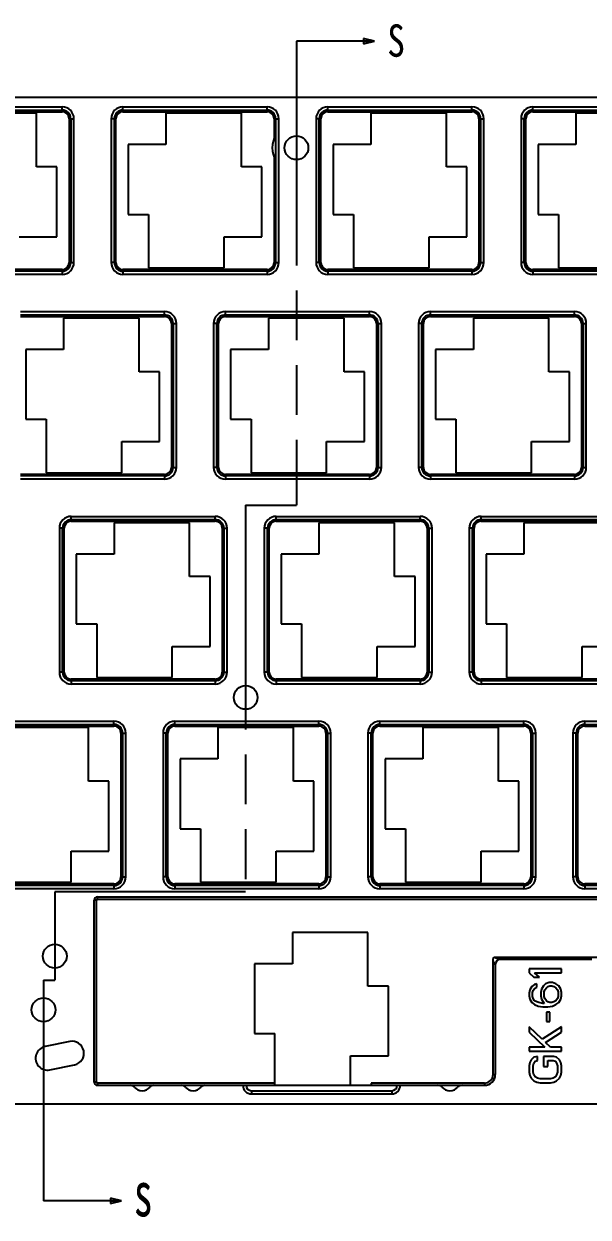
# Model space of a CAD drawing. Header units: millimetres. Extents: x 1385 to 1932, y 378 to 1802.
# Drawn here: x 1610.1 to 1662.4, y 1602.5 to 1713.2 of the extents above; entities that cross this region are included whole.
import ezdxf

# ---------------------------------------------------------------- set-up
doc = ezdxf.new("R2010")
doc.units = ezdxf.units.MM
doc.header["$LTSCALE"] = 46.255
doc.linetypes.add('PHANTOM', pattern=[0.8, 0.45, -0.05, 0.1, -0.05, 0.1, -0.05])
doc.layers.get('0').update_dxf_attribs({"linetype": 'CONTINUOUS'})
for name, color, linetype in [('61-RUBBE-XIAOYIN_DXF_HATCHING', 7, 'CONTINUOUS'), ('61-RUBBER-XIDXF_CONTINUOUS_LINE', 7, 'CONTINUOUS'), ('DEFAULT_3', 7, 'PHANTOM')]:
    doc.layers.add(name, color=color, linetype=linetype)
doc.styles.get("Standard").update_dxf_attribs({"font": 'txt', "width": 0.8})
doc.dimstyles.get("Standard").update_dxf_attribs({"dimtxt": 3, "dimasz": 1, "dimexe": 0.125, "dimexo": 0.0625, "dimtad": 0, "dimtih": 1, "dimtoh": 1, "dimdsep": 46, "dimtxsty": 'Standard', "dimblk": 'CLOSED', "dimblk1": 'CLOSED', "dimblk2": 'CLOSED', "dimcen": 0.09, "dimadec": 0, "dimazin": 0, "dimtp": 0.01, "dimtm": 0.01, "dimtfac": 1, "dimtofl": 0, "dimtmove": 0, "dimatfit": 3, "dimldrblk": 'CLOSED', "dimfxl": 1, "dimtolj": 1, "dimarcsym": 0})

# ---------------------------------------------------------------- blocks, each defined once
blk = doc.blocks.new('_CLOSED')
at = {"color": 0, "linetype": 'ByBlock'}
for p, q in [((0, 0), (-1, 0.25)), ((-1, 0.25), (-1, -0.25)), ((-1, -0.25), (0, 0)), ((-1, 0), (0, 0))]:
    blk.add_line(p, q, dxfattribs=at)

msp = doc.modelspace()

# ---------------------------------------------------------------- linework, layer by layer
at = {"layer": '61-RUBBE-XIAOYIN_DXF_HATCHING', "color": 4, "linetype": 'PHANTOM'}
for p, q in [((1635.4, 1711.62), (1635.4, 1668.56)), ((1611.95, 1624.49), (1611.95, 1604.01))]:
    msp.add_line(p, q, dxfattribs=at)
at = {"layer": '61-RUBBER-XIDXF_CONTINUOUS_LINE', "color": 7, "linetype": 'Continuous'}
for p, q in [((1823.16, 1706.4), (1542.84, 1706.4)), ((1600.32, 1705.52), (1613.67, 1705.52)), ((1600.32, 1705.22), (1613.67, 1705.22)), ((1600.32, 1705.07), (1613.67, 1705.07)), ((1613.67, 1705.07), (1613.67, 1705.52)), ((1619.32, 1705.07), (1619.32, 1705.52)), ((1619.32, 1705.52), (1632.67, 1705.52)), ((1619.32, 1705.22), (1632.67, 1705.22)), ((1619.32, 1705.07), (1632.67, 1705.07)), ((1632.67, 1705.07), (1632.67, 1705.52)), ((1638.32, 1705.07), (1638.32, 1705.52)), ((1638.32, 1705.52), (1651.67, 1705.52)), ((1638.32, 1705.22), (1651.67, 1705.22)), ((1638.32, 1705.07), (1651.67, 1705.07)), ((1651.67, 1705.07), (1651.67, 1705.52)), ((1657.32, 1705.07), (1657.32, 1705.52)), ((1657.32, 1705.52), (1670.67, 1705.52)), ((1657.32, 1705.22), (1670.67, 1705.22)), ((1657.32, 1705.07), (1670.67, 1705.07)), ((1611.31, 1704.92), (1604.3, 1704.92)), ((1611.31, 1699.94), (1611.31, 1704.92)), ((1614.32, 1704.42), (1614.32, 1691.07)), ((1614.32, 1704.42), (1614.77, 1704.42)), ((1614.47, 1704.42), (1614.47, 1691.07)), ((1614.77, 1691.07), (1614.77, 1704.42)), ((1618.22, 1704.42), (1618.22, 1691.07)), ((1618.67, 1704.42), (1618.22, 1704.42)), ((1618.52, 1691.07), (1618.52, 1704.42)), ((1618.67, 1691.07), (1618.67, 1704.42)), ((1623.3, 1704.92), (1623.3, 1702.02)), ((1630.31, 1704.92), (1623.3, 1704.92)), ((1630.31, 1699.94), (1630.31, 1704.92)), ((1633.32, 1704.42), (1633.32, 1702.58)), ((1633.32, 1704.42), (1633.77, 1704.42)), ((1633.47, 1704.42), (1633.47, 1691.07)), ((1633.77, 1691.07), (1633.77, 1704.42)), ((1637.22, 1704.42), (1637.22, 1691.07)), ((1637.67, 1704.42), (1637.22, 1704.42)), ((1637.52, 1691.07), (1637.52, 1704.42)), ((1637.67, 1691.07), (1637.67, 1704.42)), ((1642.3, 1704.92), (1642.3, 1702.02)), ((1649.31, 1704.92), (1642.3, 1704.92)), ((1649.31, 1699.94), (1649.31, 1704.92)), ((1652.32, 1704.42), (1652.32, 1691.07)), ((1652.32, 1704.42), (1652.77, 1704.42)), ((1652.47, 1704.42), (1652.47, 1691.07)), ((1652.77, 1691.07), (1652.77, 1704.42)), ((1656.22, 1704.42), (1656.22, 1691.07)), ((1656.67, 1704.42), (1656.22, 1704.42)), ((1656.52, 1691.07), (1656.52, 1704.42)), ((1656.67, 1691.07), (1656.67, 1704.42)), ((1661.3, 1704.92), (1661.3, 1702.02)), ((1668.31, 1704.92), (1661.3, 1704.92)), ((1619.8, 1702.02), (1619.8, 1695.54)), ((1623.3, 1702.02), (1619.8, 1702.02)), ((1637.63, 1701.8), (1637.61, 1701.27)), ((1638.8, 1702.02), (1638.8, 1695.54)), ((1642.3, 1702.02), (1638.8, 1702.02)), ((1657.8, 1702.02), (1657.8, 1695.54)), ((1661.3, 1702.02), (1657.8, 1702.02)), ((1633.32, 1700.86), (1633.32, 1691.07)), ((1613.2, 1699.94), (1611.31, 1699.94)), ((1613.2, 1693.46), (1613.2, 1699.94)), ((1632.2, 1699.94), (1630.31, 1699.94)), ((1632.2, 1693.46), (1632.2, 1699.94)), ((1651.2, 1699.94), (1649.31, 1699.94)), ((1651.2, 1693.46), (1651.2, 1699.94)), ((1619.8, 1695.54), (1621.69, 1695.54)), ((1621.69, 1695.54), (1621.69, 1690.57)), ((1638.8, 1695.54), (1640.69, 1695.54)), ((1640.69, 1695.54), (1640.69, 1690.57)), ((1657.8, 1695.54), (1659.69, 1695.54)), ((1659.69, 1695.54), (1659.69, 1690.57)), ((1609.7, 1693.46), (1613.2, 1693.46)), ((1628.7, 1690.57), (1628.7, 1693.46)), ((1628.7, 1693.46), (1632.2, 1693.46)), ((1647.7, 1690.57), (1647.7, 1693.46)), ((1647.7, 1693.46), (1651.2, 1693.46)), ((1614.32, 1691.07), (1614.77, 1691.07)), ((1618.67, 1691.07), (1618.22, 1691.07)), ((1621.69, 1690.57), (1628.7, 1690.57)), ((1633.32, 1691.07), (1633.77, 1691.07)), ((1637.67, 1691.07), (1637.22, 1691.07)), ((1640.69, 1690.57), (1647.7, 1690.57)), ((1652.32, 1691.07), (1652.77, 1691.07)), ((1656.67, 1691.07), (1656.22, 1691.07)), ((1659.69, 1690.57), (1666.7, 1690.57)), ((1613.67, 1690.42), (1600.32, 1690.42)), ((1613.67, 1690.27), (1600.32, 1690.27)), ((1613.67, 1689.97), (1600.32, 1689.97)), ((1613.67, 1690.42), (1613.67, 1689.97)), ((1619.32, 1690.42), (1619.32, 1689.97)), ((1632.67, 1690.42), (1619.32, 1690.42)), ((1632.67, 1690.27), (1619.32, 1690.27)), ((1632.67, 1689.97), (1619.32, 1689.97)), ((1632.67, 1690.42), (1632.67, 1689.97)), ((1638.32, 1690.42), (1638.32, 1689.97)), ((1651.67, 1690.42), (1638.32, 1690.42)), ((1651.67, 1690.27), (1638.32, 1690.27)), ((1651.67, 1689.97), (1638.32, 1689.97)), ((1651.67, 1690.42), (1651.67, 1689.97)), ((1657.32, 1690.42), (1657.32, 1689.97)), ((1670.67, 1690.42), (1657.32, 1690.42)), ((1670.67, 1690.27), (1657.32, 1690.27)), ((1670.67, 1689.97), (1657.32, 1689.97)), ((1609.82, 1686.52), (1623.17, 1686.52)), ((1609.82, 1686.22), (1623.17, 1686.22)), ((1623.17, 1686.07), (1623.17, 1686.52)), ((1628.82, 1686.07), (1628.82, 1686.52)), ((1628.82, 1686.52), (1642.17, 1686.52)), ((1628.82, 1686.22), (1642.17, 1686.22)), ((1642.17, 1686.07), (1642.17, 1686.52)), ((1647.82, 1686.07), (1647.82, 1686.52)), ((1647.82, 1686.52), (1661.17, 1686.52)), ((1647.82, 1686.22), (1661.17, 1686.22)), ((1661.17, 1686.07), (1661.17, 1686.52)), ((1609.82, 1686.07), (1623.17, 1686.07)), ((1613.8, 1685.92), (1613.8, 1683.02)), ((1620.81, 1685.92), (1613.8, 1685.92)), ((1620.81, 1680.94), (1620.81, 1685.92)), ((1623.82, 1685.42), (1623.82, 1672.07)), ((1623.82, 1685.42), (1624.27, 1685.42)), ((1623.97, 1685.42), (1623.97, 1672.07)), ((1624.27, 1672.07), (1624.27, 1685.42)), ((1627.72, 1685.42), (1627.72, 1672.07)), ((1628.17, 1685.42), (1627.72, 1685.42)), ((1628.02, 1672.07), (1628.02, 1685.42)), ((1628.17, 1672.07), (1628.17, 1685.42)), ((1628.82, 1686.07), (1642.17, 1686.07)), ((1632.8, 1685.92), (1632.8, 1683.02)), ((1639.81, 1685.92), (1632.8, 1685.92)), ((1639.81, 1680.94), (1639.81, 1685.92)), ((1642.82, 1685.42), (1642.82, 1672.07)), ((1642.82, 1685.42), (1643.27, 1685.42)), ((1642.97, 1685.42), (1642.97, 1672.07)), ((1643.27, 1672.07), (1643.27, 1685.42)), ((1646.72, 1685.42), (1646.72, 1672.07)), ((1647.17, 1685.42), (1646.72, 1685.42)), ((1647.02, 1672.07), (1647.02, 1685.42)), ((1647.17, 1672.07), (1647.17, 1685.42)), ((1647.82, 1686.07), (1661.17, 1686.07)), ((1651.8, 1685.92), (1651.8, 1683.02)), ((1658.81, 1685.92), (1651.8, 1685.92)), ((1658.81, 1680.94), (1658.81, 1685.92)), ((1661.82, 1685.42), (1661.82, 1672.07)), ((1661.82, 1685.42), (1662.27, 1685.42)), ((1661.97, 1685.42), (1661.97, 1672.07)), ((1662.27, 1672.07), (1662.27, 1685.42)), ((1610.3, 1683.02), (1610.3, 1676.54)), ((1613.8, 1683.02), (1610.3, 1683.02)), ((1629.3, 1683.02), (1629.3, 1676.54)), ((1632.8, 1683.02), (1629.3, 1683.02)), ((1648.3, 1683.02), (1648.3, 1676.54)), ((1651.8, 1683.02), (1648.3, 1683.02)), ((1622.7, 1680.94), (1620.81, 1680.94)), ((1622.7, 1674.46), (1622.7, 1680.94)), ((1641.7, 1680.94), (1639.81, 1680.94)), ((1641.7, 1674.46), (1641.7, 1680.94)), ((1660.7, 1680.94), (1658.81, 1680.94)), ((1660.7, 1674.46), (1660.7, 1680.94)), ((1610.3, 1676.54), (1612.19, 1676.54)), ((1612.19, 1676.54), (1612.19, 1671.57)), ((1629.3, 1676.54), (1631.19, 1676.54)), ((1631.19, 1676.54), (1631.19, 1671.57)), ((1648.3, 1676.54), (1650.19, 1676.54)), ((1650.19, 1676.54), (1650.19, 1671.57)), ((1619.2, 1671.57), (1619.2, 1674.46)), ((1619.2, 1674.46), (1622.7, 1674.46)), ((1638.2, 1671.57), (1638.2, 1674.46)), ((1638.2, 1674.46), (1641.7, 1674.46)), ((1657.2, 1671.57), (1657.2, 1674.46)), ((1657.2, 1674.46), (1660.7, 1674.46)), ((1623.82, 1672.07), (1624.27, 1672.07)), ((1628.17, 1672.07), (1627.72, 1672.07)), ((1642.82, 1672.07), (1643.27, 1672.07)), ((1647.17, 1672.07), (1646.72, 1672.07)), ((1661.82, 1672.07), (1662.27, 1672.07)), ((1623.17, 1671.42), (1609.82, 1671.42)), ((1623.17, 1671.27), (1609.82, 1671.27)), ((1623.17, 1670.97), (1609.82, 1670.97)), ((1612.19, 1671.57), (1619.2, 1671.57)), ((1623.17, 1671.42), (1623.17, 1670.97)), ((1628.82, 1671.42), (1628.82, 1670.97)), ((1642.17, 1671.42), (1628.82, 1671.42)), ((1642.17, 1671.27), (1628.82, 1671.27)), ((1642.17, 1670.97), (1628.82, 1670.97)), ((1631.19, 1671.57), (1638.2, 1671.57)), ((1642.17, 1671.42), (1642.17, 1670.97)), ((1647.82, 1671.42), (1647.82, 1670.97)), ((1661.17, 1671.42), (1647.82, 1671.42)), ((1661.17, 1671.27), (1647.82, 1671.27)), ((1661.17, 1670.97), (1647.82, 1670.97)), ((1650.19, 1671.57), (1657.2, 1671.57)), ((1661.17, 1671.42), (1661.17, 1670.97)), ((1614.52, 1667.07), (1614.52, 1667.52)), ((1614.52, 1667.52), (1627.87, 1667.52)), ((1627.87, 1667.07), (1627.87, 1667.52)), ((1633.52, 1667.07), (1633.52, 1667.52)), ((1633.52, 1667.52), (1646.87, 1667.52)), ((1646.87, 1667.07), (1646.87, 1667.52)), ((1652.52, 1667.07), (1652.52, 1667.52)), ((1652.52, 1667.52), (1665.87, 1667.52)), ((1613.42, 1666.42), (1613.42, 1653.07)), ((1613.87, 1666.42), (1613.42, 1666.42)), ((1613.72, 1653.07), (1613.72, 1666.42)), ((1613.87, 1653.07), (1613.87, 1666.42)), ((1614.52, 1667.22), (1627.87, 1667.22)), ((1614.52, 1667.07), (1627.87, 1667.07)), ((1618.49, 1666.92), (1618.49, 1664.02)), ((1625.5, 1666.92), (1618.49, 1666.92)), ((1625.5, 1661.94), (1625.5, 1666.92)), ((1628.52, 1666.42), (1628.52, 1653.07)), ((1628.52, 1666.42), (1628.97, 1666.42)), ((1628.67, 1666.42), (1628.67, 1653.07)), ((1628.97, 1653.07), (1628.97, 1666.42)), ((1632.42, 1666.42), (1632.42, 1653.07)), ((1632.87, 1666.42), (1632.42, 1666.42)), ((1632.72, 1653.07), (1632.72, 1666.42)), ((1632.87, 1653.07), (1632.87, 1666.42)), ((1633.52, 1667.22), (1646.87, 1667.22)), ((1633.52, 1667.07), (1646.87, 1667.07)), ((1637.49, 1666.92), (1637.49, 1664.02)), ((1644.5, 1666.92), (1637.49, 1666.92)), ((1644.5, 1661.94), (1644.5, 1666.92)), ((1647.52, 1666.42), (1647.52, 1653.07)), ((1647.52, 1666.42), (1647.97, 1666.42)), ((1647.67, 1666.42), (1647.67, 1653.07)), ((1647.97, 1653.07), (1647.97, 1666.42)), ((1651.42, 1666.42), (1651.42, 1653.07)), ((1651.87, 1666.42), (1651.42, 1666.42)), ((1651.72, 1653.07), (1651.72, 1666.42)), ((1651.87, 1653.07), (1651.87, 1666.42)), ((1652.52, 1667.22), (1665.87, 1667.22)), ((1652.52, 1667.07), (1665.87, 1667.07)), ((1656.49, 1666.92), (1656.49, 1664.02)), ((1663.5, 1666.92), (1656.49, 1666.92)), ((1614.99, 1664.02), (1614.99, 1657.54)), ((1618.49, 1664.02), (1614.99, 1664.02)), ((1633.99, 1664.02), (1633.99, 1657.54)), ((1637.49, 1664.02), (1633.99, 1664.02)), ((1652.99, 1664.02), (1652.99, 1657.54)), ((1656.49, 1664.02), (1652.99, 1664.02)), ((1627.39, 1661.94), (1625.5, 1661.94)), ((1627.39, 1655.46), (1627.39, 1661.94)), ((1646.39, 1661.94), (1644.5, 1661.94)), ((1646.39, 1655.46), (1646.39, 1661.94)), ((1614.99, 1657.54), (1616.88, 1657.54)), ((1616.88, 1657.54), (1616.88, 1652.57)), ((1633.99, 1657.54), (1635.88, 1657.54)), ((1635.88, 1657.54), (1635.88, 1652.57)), ((1652.99, 1657.54), (1654.88, 1657.54)), ((1654.88, 1657.54), (1654.88, 1652.57)), ((1623.89, 1652.57), (1623.89, 1655.46)), ((1623.89, 1655.46), (1627.39, 1655.46)), ((1642.89, 1652.57), (1642.89, 1655.46)), ((1642.89, 1655.46), (1646.39, 1655.46)), ((1661.89, 1652.57), (1661.89, 1655.46)), ((1661.89, 1655.46), (1665.39, 1655.46)), ((1613.87, 1653.07), (1613.42, 1653.07)), ((1628.52, 1653.07), (1628.97, 1653.07)), ((1632.87, 1653.07), (1632.42, 1653.07)), ((1647.52, 1653.07), (1647.97, 1653.07)), ((1651.87, 1653.07), (1651.42, 1653.07)), ((1614.52, 1652.42), (1614.52, 1651.97)), ((1627.87, 1652.42), (1614.52, 1652.42)), ((1627.87, 1652.27), (1614.52, 1652.27)), ((1627.87, 1651.97), (1614.52, 1651.97)), ((1616.88, 1652.57), (1623.89, 1652.57)), ((1627.87, 1652.42), (1627.87, 1651.97)), ((1633.52, 1652.42), (1633.52, 1651.97)), ((1646.87, 1652.42), (1633.52, 1652.42)), ((1646.87, 1652.27), (1633.52, 1652.27)), ((1646.87, 1651.97), (1633.52, 1651.97)), ((1635.88, 1652.57), (1642.89, 1652.57)), ((1646.87, 1652.42), (1646.87, 1651.97)), ((1652.52, 1652.42), (1652.52, 1651.97)), ((1665.87, 1652.42), (1652.52, 1652.42)), ((1665.87, 1652.27), (1652.52, 1652.27)), ((1665.87, 1651.97), (1652.52, 1651.97)), ((1654.88, 1652.57), (1661.89, 1652.57)), ((1605.13, 1648.52), (1618.48, 1648.52)), ((1618.48, 1648.07), (1618.48, 1648.52)), ((1624.13, 1648.07), (1624.13, 1648.52)), ((1624.13, 1648.52), (1637.48, 1648.52)), ((1637.48, 1648.07), (1637.48, 1648.52)), ((1643.13, 1648.07), (1643.13, 1648.52)), ((1643.13, 1648.52), (1656.48, 1648.52)), ((1656.48, 1648.07), (1656.48, 1648.52)), ((1662.13, 1648.07), (1662.13, 1648.52)), ((1662.13, 1648.52), (1675.48, 1648.52)), ((1605.13, 1648.22), (1618.48, 1648.22)), ((1605.13, 1648.07), (1618.48, 1648.07)), ((1616.12, 1647.92), (1609.11, 1647.92)), ((1616.12, 1642.94), (1616.12, 1647.92)), ((1619.13, 1647.42), (1619.13, 1634.07)), ((1619.13, 1647.42), (1619.58, 1647.42)), ((1619.28, 1647.42), (1619.28, 1634.07)), ((1619.58, 1634.07), (1619.58, 1647.42)), ((1623.03, 1647.42), (1623.03, 1634.07)), ((1623.48, 1647.42), (1623.03, 1647.42)), ((1623.33, 1634.07), (1623.33, 1647.42)), ((1623.48, 1634.07), (1623.48, 1647.42)), ((1624.13, 1648.22), (1637.48, 1648.22)), ((1624.13, 1648.07), (1637.48, 1648.07)), ((1628.11, 1647.92), (1628.11, 1645.02)), ((1635.12, 1647.92), (1628.11, 1647.92)), ((1635.12, 1642.94), (1635.12, 1647.92)), ((1638.13, 1647.42), (1638.13, 1634.07)), ((1638.13, 1647.42), (1638.58, 1647.42)), ((1638.28, 1647.42), (1638.28, 1634.07)), ((1638.58, 1634.07), (1638.58, 1647.42)), ((1642.03, 1647.42), (1642.03, 1634.07)), ((1642.48, 1647.42), (1642.03, 1647.42)), ((1642.33, 1634.07), (1642.33, 1647.42)), ((1642.48, 1634.07), (1642.48, 1647.42)), ((1643.13, 1648.22), (1656.48, 1648.22)), ((1643.13, 1648.07), (1656.48, 1648.07)), ((1647.11, 1647.92), (1647.11, 1645.02)), ((1654.12, 1647.92), (1647.11, 1647.92)), ((1654.12, 1642.94), (1654.12, 1647.92)), ((1657.13, 1647.42), (1657.13, 1634.07)), ((1657.13, 1647.42), (1657.58, 1647.42)), ((1657.28, 1647.42), (1657.28, 1634.07)), ((1657.58, 1634.07), (1657.58, 1647.42)), ((1661.03, 1647.42), (1661.03, 1634.07)), ((1661.48, 1647.42), (1661.03, 1647.42)), ((1661.33, 1634.07), (1661.33, 1647.42)), ((1661.48, 1634.07), (1661.48, 1647.42)), ((1662.13, 1648.22), (1675.48, 1648.22)), ((1662.13, 1648.07), (1675.48, 1648.07)), ((1624.61, 1645.02), (1624.61, 1638.54)), ((1628.11, 1645.02), (1624.61, 1645.02)), ((1643.61, 1645.02), (1643.61, 1638.54)), ((1647.11, 1645.02), (1643.61, 1645.02)), ((1618.01, 1642.94), (1616.12, 1642.94)), ((1618.01, 1636.46), (1618.01, 1642.94)), ((1637.01, 1642.94), (1635.12, 1642.94)), ((1637.01, 1636.46), (1637.01, 1642.94)), ((1656.01, 1642.94), (1654.12, 1642.94)), ((1656.01, 1636.46), (1656.01, 1642.94)), ((1624.61, 1638.54), (1626.5, 1638.54)), ((1626.5, 1638.54), (1626.5, 1633.57)), ((1643.61, 1638.54), (1645.5, 1638.54)), ((1645.5, 1638.54), (1645.5, 1633.57)), ((1614.51, 1633.57), (1614.51, 1636.46)), ((1614.51, 1636.46), (1618.01, 1636.46)), ((1633.51, 1633.57), (1633.51, 1636.46)), ((1633.51, 1636.46), (1637.01, 1636.46)), ((1652.51, 1633.57), (1652.51, 1636.46)), ((1652.51, 1636.46), (1656.01, 1636.46)), ((1618.48, 1633.42), (1605.13, 1633.42)), ((1618.48, 1633.27), (1605.13, 1633.27)), ((1607.5, 1633.57), (1614.51, 1633.57)), ((1618.48, 1633.42), (1618.48, 1632.97)), ((1619.13, 1634.07), (1619.58, 1634.07)), ((1623.48, 1634.07), (1623.03, 1634.07)), ((1624.13, 1633.42), (1624.13, 1632.97)), ((1637.48, 1633.42), (1624.13, 1633.42)), ((1637.48, 1633.27), (1624.13, 1633.27)), ((1626.5, 1633.57), (1633.51, 1633.57)), ((1637.48, 1633.42), (1637.48, 1632.97)), ((1638.13, 1634.07), (1638.58, 1634.07)), ((1642.48, 1634.07), (1642.03, 1634.07)), ((1643.13, 1633.42), (1643.13, 1632.97)), ((1656.48, 1633.42), (1643.13, 1633.42)), ((1656.48, 1633.27), (1643.13, 1633.27)), ((1645.5, 1633.57), (1652.51, 1633.57)), ((1656.48, 1633.42), (1656.48, 1632.97)), ((1657.13, 1634.07), (1657.58, 1634.07)), ((1661.48, 1634.07), (1661.03, 1634.07)), ((1662.13, 1633.42), (1662.13, 1632.97)), ((1675.48, 1633.42), (1662.13, 1633.42)), ((1675.48, 1633.27), (1662.13, 1633.27)), ((1618.48, 1632.97), (1605.13, 1632.97)), ((1616.65, 1615.04), (1616.65, 1631.92)), ((1616.85, 1631.92), (1616.67, 1631.92)), ((1616.85, 1615.04), (1616.85, 1631.92)), ((1616.95, 1632.22), (1725.49, 1632.22)), ((1616.95, 1632.02), (1616.95, 1632.19)), ((1616.95, 1632.02), (1725.49, 1632.02)), ((1637.48, 1632.97), (1624.13, 1632.97)), ((1656.48, 1632.97), (1643.13, 1632.97)), ((1675.48, 1632.97), (1662.13, 1632.97)), ((1635.02, 1628.92), (1635.02, 1626.02)), ((1642.03, 1628.92), (1635.02, 1628.92)), ((1642.03, 1623.94), (1642.03, 1628.92)), ((1653.76, 1626.64), (1663.33, 1626.64)), ((1654.33, 1626.44), (1662.77, 1626.44)), ((1631.52, 1626.02), (1631.52, 1619.54)), ((1635.02, 1626.02), (1631.52, 1626.02)), ((1653.63, 1615.74), (1653.63, 1626.28)), ((1653.83, 1625.94), (1653.83, 1615.74)), ((1656.97, 1625.53), (1656.97, 1625.16)), ((1659.97, 1625.53), (1656.97, 1625.53)), ((1659.97, 1625.16), (1659.97, 1625.53)), ((1656.97, 1625.16), (1657.42, 1624.78)), ((1657.42, 1624.78), (1657.93, 1624.78)), ((1657.93, 1624.78), (1657.48, 1625.16)), ((1657.48, 1625.16), (1659.97, 1625.16)), ((1657.67, 1624.16), (1657.48, 1624.09)), ((1657.67, 1623.84), (1657.67, 1624.16)), ((1658.5, 1624.16), (1658.31, 1623.97)), ((1658.82, 1624.28), (1658.5, 1624.16)), ((1659.14, 1624.28), (1658.82, 1624.28)), ((1659.46, 1624.16), (1659.14, 1624.28)), ((1659.72, 1623.97), (1659.46, 1624.16)), ((1643.92, 1623.94), (1642.03, 1623.94)), ((1643.92, 1617.46), (1643.92, 1623.94)), ((1657.03, 1623.59), (1656.97, 1623.28)), ((1656.97, 1623.28), (1656.97, 1623.03)), ((1656.97, 1623.03), (1657.03, 1622.72)), ((1657.23, 1623.91), (1657.03, 1623.59)), ((1657.48, 1624.09), (1657.23, 1623.91)), ((1657.29, 1623.34), (1657.35, 1623.53)), ((1657.29, 1622.97), (1657.29, 1623.34)), ((1657.35, 1623.53), (1657.48, 1623.72)), ((1657.48, 1623.72), (1657.67, 1623.84)), ((1658.12, 1623.66), (1658.06, 1623.34)), ((1658.06, 1623.34), (1658.06, 1623.03)), ((1658.06, 1623.03), (1658.12, 1622.72)), ((1658.31, 1623.97), (1658.12, 1623.66)), ((1658.37, 1623.41), (1658.44, 1623.59)), ((1658.37, 1622.97), (1658.37, 1623.41)), ((1658.44, 1623.59), (1658.57, 1623.78)), ((1658.57, 1623.78), (1658.69, 1623.91)), ((1658.69, 1623.91), (1658.89, 1623.97)), ((1658.89, 1623.97), (1659.08, 1623.97)), ((1659.08, 1623.97), (1659.27, 1623.91)), ((1659.27, 1623.91), (1659.46, 1623.78)), ((1659.46, 1623.78), (1659.59, 1623.59)), ((1659.59, 1623.59), (1659.65, 1623.41)), ((1659.65, 1623.41), (1659.65, 1622.97)), ((1659.91, 1623.66), (1659.72, 1623.97)), ((1659.97, 1623.34), (1659.91, 1623.66)), ((1659.91, 1622.72), (1659.97, 1623.03)), ((1659.97, 1623.03), (1659.97, 1623.34)), ((1657.03, 1622.72), (1657.23, 1622.41)), ((1657.23, 1622.41), (1657.48, 1622.22)), ((1657.35, 1622.78), (1657.29, 1622.97)), ((1657.48, 1622.59), (1657.35, 1622.78)), ((1657.67, 1622.47), (1657.48, 1622.59)), ((1657.48, 1622.22), (1657.8, 1622.09)), ((1657.86, 1622.41), (1657.67, 1622.47)), ((1657.8, 1622.09), (1658.25, 1622.03)), ((1658.25, 1622.34), (1657.86, 1622.41)), ((1658.12, 1622.72), (1658.37, 1622.34)), ((1658.37, 1622.34), (1658.25, 1622.34)), ((1658.25, 1622.03), (1658.69, 1622.03)), ((1658.44, 1622.78), (1658.37, 1622.97)), ((1658.57, 1622.59), (1658.44, 1622.78)), ((1658.69, 1622.47), (1658.57, 1622.59)), ((1658.89, 1622.41), (1658.69, 1622.47)), ((1658.69, 1622.03), (1659.14, 1622.09)), ((1659.08, 1622.41), (1658.89, 1622.41)), ((1659.27, 1622.47), (1659.08, 1622.41)), ((1659.14, 1622.09), (1659.46, 1622.22)), ((1659.46, 1622.59), (1659.27, 1622.47)), ((1659.59, 1622.78), (1659.46, 1622.59)), ((1659.46, 1622.22), (1659.72, 1622.41)), ((1659.65, 1622.97), (1659.59, 1622.78)), ((1659.72, 1622.41), (1659.91, 1622.72)), ((1658.57, 1621.53), (1658.57, 1620.66)), ((1658.89, 1621.53), (1658.57, 1621.53)), ((1658.89, 1620.66), (1658.89, 1621.53)), ((1656.97, 1620.16), (1656.97, 1619.66)), ((1658.18, 1619.03), (1656.97, 1620.16)), ((1659.97, 1620.16), (1658.18, 1619.03)), ((1658.57, 1620.66), (1658.89, 1620.66)), ((1659.97, 1619.66), (1659.97, 1620.16)), ((1631.52, 1619.54), (1633.41, 1619.54)), ((1633.41, 1614.74), (1633.41, 1619.54)), ((1656.97, 1619.66), (1658.44, 1618.28)), ((1658.5, 1618.72), (1659.97, 1619.66)), ((1658.95, 1618.28), (1658.5, 1618.72)), ((1656.97, 1618.28), (1656.97, 1617.91)), ((1658.44, 1618.28), (1656.97, 1618.28)), ((1656.97, 1617.91), (1659.97, 1617.91)), ((1659.97, 1618.28), (1658.95, 1618.28)), ((1659.97, 1617.91), (1659.97, 1618.28)), ((1640.42, 1614.74), (1640.42, 1617.46)), ((1640.42, 1617.46), (1643.92, 1617.46)), ((1657.03, 1616.84), (1656.97, 1616.53)), ((1656.97, 1616.53), (1656.97, 1615.97)), ((1657.16, 1617.09), (1657.03, 1616.84)), ((1657.42, 1617.34), (1657.16, 1617.09)), ((1657.35, 1616.53), (1657.42, 1616.78)), ((1657.35, 1615.97), (1657.35, 1616.53)), ((1657.74, 1617.41), (1657.42, 1617.34)), ((1657.42, 1616.78), (1657.54, 1616.97)), ((1657.54, 1616.97), (1657.74, 1617.03)), ((1657.74, 1617.03), (1657.74, 1617.41)), ((1658.31, 1617.41), (1658.31, 1616.47)), ((1659.27, 1617.41), (1658.31, 1617.41)), ((1658.31, 1616.47), (1658.69, 1616.47)), ((1658.69, 1616.47), (1658.69, 1617.03)), ((1658.69, 1617.03), (1659.2, 1617.03)), ((1659.2, 1617.03), (1659.4, 1616.97)), ((1659.52, 1617.34), (1659.27, 1617.41)), ((1659.4, 1616.97), (1659.52, 1616.78)), ((1659.78, 1617.09), (1659.52, 1617.34)), ((1659.52, 1616.78), (1659.59, 1616.53)), ((1659.59, 1616.53), (1659.59, 1615.97)), ((1659.91, 1616.84), (1659.78, 1617.09)), ((1659.97, 1616.53), (1659.91, 1616.84)), ((1659.97, 1615.97), (1659.97, 1616.53)), ((1653.63, 1615.74), (1653.83, 1615.74)), ((1656.97, 1615.97), (1657.03, 1615.66)), ((1657.03, 1615.66), (1657.16, 1615.41)), ((1657.16, 1615.41), (1657.42, 1615.16)), ((1657.42, 1615.72), (1657.35, 1615.97)), ((1657.54, 1615.53), (1657.42, 1615.72)), ((1657.74, 1615.41), (1657.54, 1615.53)), ((1657.99, 1615.34), (1657.74, 1615.41)), ((1658.95, 1615.34), (1657.99, 1615.34)), ((1659.2, 1615.41), (1658.95, 1615.34)), ((1659.4, 1615.53), (1659.2, 1615.41)), ((1659.52, 1615.72), (1659.4, 1615.53)), ((1659.59, 1615.97), (1659.52, 1615.72)), ((1659.52, 1615.16), (1659.78, 1615.41)), ((1659.78, 1615.41), (1659.91, 1615.66)), ((1659.91, 1615.66), (1659.97, 1615.97)), ((1616.85, 1615.04), (1616.67, 1615.04)), ((1616.95, 1614.94), (1616.95, 1614.77)), ((1633.41, 1614.94), (1616.95, 1614.94)), ((1616.95, 1614.74), (1624.71, 1614.74)), ((1624.71, 1614.74), (1652.83, 1614.74)), ((1631.23, 1614.24), (1631.23, 1613.94)), ((1631.23, 1614.24), (1644.23, 1614.24)), ((1642.34, 1614.94), (1642.34, 1614.74)), ((1652.83, 1614.94), (1642.34, 1614.94)), ((1644.23, 1614.24), (1644.23, 1613.94)), ((1652.83, 1614.94), (1652.83, 1614.74)), ((1657.42, 1615.16), (1657.67, 1615.03)), ((1657.67, 1615.03), (1657.99, 1614.97)), ((1657.99, 1614.97), (1658.95, 1614.97)), ((1658.95, 1614.97), (1659.27, 1615.03)), ((1659.27, 1615.03), (1659.52, 1615.16)), ((1631.23, 1613.94), (1644.23, 1613.94)), ((1542.84, 1613.03), (1823.16, 1613.03))]:
    msp.add_line(p, q, dxfattribs=at)
at = {"layer": '61-RUBBER-XIDXF_CONTINUOUS_LINE', "color": 4, "linetype": 'Continuous'}
for p, q in [((1614.38, 1618.8), (1612.1, 1618.33)), ((1612.54, 1616.17), (1614.82, 1616.64))]:
    msp.add_line(p, q, dxfattribs=at)
for centre in [(1635.4, 1701.72), (1630.69, 1650.72), (1611.95, 1621.74)]:
    msp.add_circle(centre, 1.1, dxfattribs=at)
at = {"layer": '61-RUBBER-XIDXF_CONTINUOUS_LINE', "color": 7, "linetype": 'Continuous'}
msp.add_circle((1613, 1626.72), 1.1, dxfattribs=at)
for centre, radius, start, end in [((1613.67, 1704.42), 1.1, 0, 90), ((1613.67, 1704.42), 0.8, 0, 90), ((1613.67, 1704.42), 0.65, 0, 90), ((1619.32, 1704.42), 1.1, 90, 180), ((1619.32, 1704.42), 0.8, 90, 180), ((1619.32, 1704.42), 0.65, 90, 180), ((1632.67, 1704.42), 1.1, 0, 90), ((1632.67, 1704.42), 0.8, 0, 90), ((1632.67, 1704.42), 0.65, 0, 90), ((1638.32, 1704.42), 1.1, 90, 180), ((1638.32, 1704.42), 0.8, 90, 180), ((1638.32, 1704.42), 0.65, 90, 180), ((1651.67, 1704.42), 1.1, 0, 90), ((1651.67, 1704.42), 0.8, 0, 90), ((1651.67, 1704.42), 0.65, 0, 90), ((1657.32, 1704.42), 1.1, 90, 180), ((1657.32, 1704.42), 0.8, 90, 180), ((1657.32, 1704.42), 0.65, 90, 180), ((1635.4, 1701.72), 2.25, 148.9836, 211.0164), ((1635.4, 1701.72), 2.25, 341.5488, 19.4418), ((1613.67, 1691.07), 1.1, 270, 0), ((1613.67, 1691.07), 0.8, 270, 0), ((1613.67, 1691.07), 0.65, 270, 0), ((1619.32, 1691.07), 1.1, 180, 270), ((1619.32, 1691.07), 0.8, 180, 270), ((1619.32, 1691.07), 0.65, 180, 270), ((1632.67, 1691.07), 1.1, 270, 0), ((1632.67, 1691.07), 0.8, 270, 0), ((1632.67, 1691.07), 0.65, 270, 0), ((1638.32, 1691.07), 1.1, 180, 270), ((1638.32, 1691.07), 0.8, 180, 270), ((1638.32, 1691.07), 0.65, 180, 270), ((1651.67, 1691.07), 1.1, 270, 0), ((1651.67, 1691.07), 0.8, 270, 0), ((1651.67, 1691.07), 0.65, 270, 0), ((1657.32, 1691.07), 1.1, 180, 270), ((1657.32, 1691.07), 0.8, 180, 270), ((1657.32, 1691.07), 0.65, 180, 270), ((1623.17, 1685.42), 1.1, 0, 90), ((1623.17, 1685.42), 0.8, 0, 90), ((1628.82, 1685.42), 1.1, 90, 180), ((1628.82, 1685.42), 0.8, 90, 180), ((1642.17, 1685.42), 1.1, 0, 90), ((1642.17, 1685.42), 0.8, 0, 90), ((1647.82, 1685.42), 1.1, 90, 180), ((1647.82, 1685.42), 0.8, 90, 180), ((1661.17, 1685.42), 1.1, 0, 90), ((1661.17, 1685.42), 0.8, 0, 90), ((1623.17, 1685.42), 0.65, 0, 90), ((1628.82, 1685.42), 0.65, 90, 180), ((1642.17, 1685.42), 0.65, 0, 90), ((1647.82, 1685.42), 0.65, 90, 180), ((1661.17, 1685.42), 0.65, 0, 90), ((1623.17, 1672.07), 1.1, 270, 0), ((1623.17, 1672.07), 0.8, 270, 0), ((1623.17, 1672.07), 0.65, 270, 0), ((1628.82, 1672.07), 1.1, 180, 270), ((1628.82, 1672.07), 0.8, 180, 270), ((1628.82, 1672.07), 0.65, 180, 270), ((1642.17, 1672.07), 1.1, 270, 0), ((1642.17, 1672.07), 0.8, 270, 0), ((1642.17, 1672.07), 0.65, 270, 0), ((1647.82, 1672.07), 1.1, 180, 270), ((1647.82, 1672.07), 0.8, 180, 270), ((1647.82, 1672.07), 0.65, 180, 270), ((1661.17, 1672.07), 1.1, 270, 0), ((1661.17, 1672.07), 0.8, 270, 0), ((1661.17, 1672.07), 0.65, 270, 0), ((1614.52, 1666.42), 1.1, 90, 180), ((1627.87, 1666.42), 1.1, 0, 90), ((1633.52, 1666.42), 1.1, 90, 180), ((1646.87, 1666.42), 1.1, 0, 90), ((1652.52, 1666.42), 1.1, 90, 180), ((1614.52, 1666.42), 0.8, 90, 180), ((1614.52, 1666.42), 0.65, 90, 180), ((1627.87, 1666.42), 0.8, 0, 90), ((1627.87, 1666.42), 0.65, 0, 90), ((1633.52, 1666.42), 0.8, 90, 180), ((1633.52, 1666.42), 0.65, 90, 180), ((1646.87, 1666.42), 0.8, 0, 90), ((1646.87, 1666.42), 0.65, 0, 90), ((1652.52, 1666.42), 0.8, 90, 180), ((1652.52, 1666.42), 0.65, 90, 180), ((1614.52, 1653.07), 1.1, 180, 270), ((1614.52, 1653.07), 0.8, 180, 270), ((1614.52, 1653.07), 0.65, 180, 270), ((1627.87, 1653.07), 1.1, 270, 0), ((1627.87, 1653.07), 0.8, 270, 0), ((1627.87, 1653.07), 0.65, 270, 0), ((1633.52, 1653.07), 1.1, 180, 270), ((1633.52, 1653.07), 0.8, 180, 270), ((1633.52, 1653.07), 0.65, 180, 270), ((1646.87, 1653.07), 1.1, 270, 0), ((1646.87, 1653.07), 0.8, 270, 0), ((1646.87, 1653.07), 0.65, 270, 0), ((1652.52, 1653.07), 1.1, 180, 270), ((1652.52, 1653.07), 0.8, 180, 270), ((1652.52, 1653.07), 0.65, 180, 270), ((1618.48, 1647.42), 1.1, 0, 90), ((1624.13, 1647.42), 1.1, 90, 180), ((1637.48, 1647.42), 1.1, 0, 90), ((1643.13, 1647.42), 1.1, 90, 180), ((1656.48, 1647.42), 1.1, 0, 90), ((1662.13, 1647.42), 1.1, 90, 180), ((1618.48, 1647.42), 0.8, 0, 90), ((1618.48, 1647.42), 0.65, 0, 90), ((1624.13, 1647.42), 0.8, 90, 180), ((1624.13, 1647.42), 0.65, 90, 180), ((1637.48, 1647.42), 0.8, 0, 90), ((1637.48, 1647.42), 0.65, 0, 90), ((1643.13, 1647.42), 0.8, 90, 180), ((1643.13, 1647.42), 0.65, 90, 180), ((1656.48, 1647.42), 0.8, 0, 90), ((1656.48, 1647.42), 0.65, 0, 90), ((1662.13, 1647.42), 0.8, 90, 180), ((1662.13, 1647.42), 0.65, 90, 180), ((1618.48, 1634.07), 1.1, 270, 0), ((1618.48, 1634.07), 0.8, 270, 0), ((1618.48, 1634.07), 0.65, 270, 0), ((1624.13, 1634.07), 1.1, 180, 270), ((1624.13, 1634.07), 0.8, 180, 270), ((1624.13, 1634.07), 0.65, 180, 270), ((1637.48, 1634.07), 1.1, 270, 0), ((1637.48, 1634.07), 0.8, 270, 0), ((1637.48, 1634.07), 0.65, 270, 0), ((1643.13, 1634.07), 1.1, 180, 270), ((1643.13, 1634.07), 0.8, 180, 270), ((1643.13, 1634.07), 0.65, 180, 270), ((1656.48, 1634.07), 1.1, 270, 0), ((1656.48, 1634.07), 0.8, 270, 0), ((1656.48, 1634.07), 0.65, 270, 0), ((1662.13, 1634.07), 1.1, 180, 270), ((1662.13, 1634.07), 0.8, 180, 270), ((1662.13, 1634.07), 0.65, 180, 270), ((1616.95, 1631.92), 0.3, 90, 180), ((1616.95, 1631.92), 0.1, 90, 180), ((1654.33, 1625.94), 0.5, 90, 180), ((1652.83, 1615.74), 1, 270, 0), ((1652.83, 1615.74), 0.8, 270, 0), ((1616.95, 1615.04), 0.3, 180, 270), ((1616.95, 1615.04), 0.1, 180, 270), ((1619.98, 1614.24), 0.5, 41.8091, 90), ((1621.09, 1615.24), 1, 221.8091, 318.1909), ((1622.21, 1614.24), 0.5, 90, 138.1909), ((1624.71, 1614.24), 0.5, 41.8091, 90), ((1625.83, 1615.24), 1, 221.8091, 318.1909), ((1626.95, 1614.24), 0.5, 90, 138.1909), ((1631.23, 1614.74), 0.8, 180, 270), ((1631.23, 1614.74), 0.5, 180, 270), ((1644.23, 1614.74), 0.8, 270, 0), ((1644.23, 1614.74), 0.5, 270, 0), ((1648.51, 1614.24), 0.5, 41.8091, 90), ((1649.63, 1615.24), 1, 221.8091, 318.1909), ((1650.75, 1614.24), 0.5, 90, 138.1909)]:
    msp.add_arc(centre, radius, start, end, dxfattribs=at)
at = {"layer": '61-RUBBER-XIDXF_CONTINUOUS_LINE', "color": 4, "linetype": 'Continuous'}
for centre, start, end in [((1614.6, 1617.72), 281.5556, 101.5556), ((1612.32, 1617.25), 101.5556, 281.5556)]:
    msp.add_arc(centre, 1.1, start, end, dxfattribs=at)
at = {"layer": '61-RUBBER-XIDXF_CONTINUOUS_LINE', "color": 7, "linetype": 'Continuous'}
for points in [[(1653.63, 1626.28), (1653.63, 1626.38), (1653.64, 1626.5), (1653.7, 1626.58)], [(1653.7, 1626.58), (1653.72, 1626.6), (1653.74, 1626.63), (1653.76, 1626.64)]]:
    msp.add_open_spline(points, degree=3, dxfattribs=at)
for points, knots in [([(1653.76, 1626.64), (1653.76, 1626.62), (1653.82, 1626.58), (1653.91, 1626.55), (1654.03, 1626.51), (1654.17, 1626.47), (1654.26, 1626.45), (1654.3, 1626.44)], [0, 0, 0, 0, 0.132106, 0.263282, 0.52452, 0.777622, 1, 1, 1, 1]), ([(1653.63, 1626.28), (1653.64, 1626.24), (1653.67, 1626.17), (1653.73, 1626.07), (1653.77, 1626), (1653.8, 1625.96), (1653.81, 1625.94), (1653.82, 1625.94)], [0, 0, 0, 0, 0.312555, 0.606347, 0.857897, 0.949188, 1, 1, 1, 1])]:
    msp.add_open_spline(points, degree=3, knots=knots, dxfattribs=at)
at = {"layer": 'DEFAULT_3', "color": 4, "linetype": 'PHANTOM'}
for p, q in [((1630.69, 1668.56), (1630.69, 1632.68)), ((1630.69, 1668.56), (1635.4, 1668.56)), ((1613, 1632.68), (1613, 1624.49)), ((1630.69, 1632.68), (1613, 1632.68)), ((1611.95, 1624.49), (1613, 1624.49))]:
    msp.add_line(p, q, dxfattribs=at)

# ---------------------------------------------------------------- texts
at = {"layer": '61-RUBBE-XIAOYIN_DXF_HATCHING', "color": 4, "linetype": 'Continuous', "char_height": 3, "width": 2.4, "attachment_point": 7, "line_spacing_factor": 0.9}
for insert in [(1643.82, 1710.12), (1620.37, 1602.51)]:
    msp.add_mtext('S', dxfattribs=dict(at, insert=insert))
at = {"layer": '61-RUBBE-XIAOYIN_DXF_HATCHING', "color": 7, "linetype": 'Continuous', "insert": (1620.37, 1602.63), "char_height": 3, "width": 2.4, "attachment_point": 7, "line_spacing_factor": 0.9}
msp.add_mtext('S', dxfattribs=at)

# ---------------------------------------------------------------- leaders
at = {"layer": '61-RUBBE-XIAOYIN_DXF_HATCHING', "color": 4, "linetype": 'Continuous'}
for points in [[(1642.62, 1711.62), (1635.4, 1711.62)], [(1619.17, 1604.01), (1611.95, 1604.01)]]:
    msp.add_leader(points, dimstyle='Standard', override={"dimtad": 0}, dxfattribs=at)

doc.saveas('drawing.dxf')
